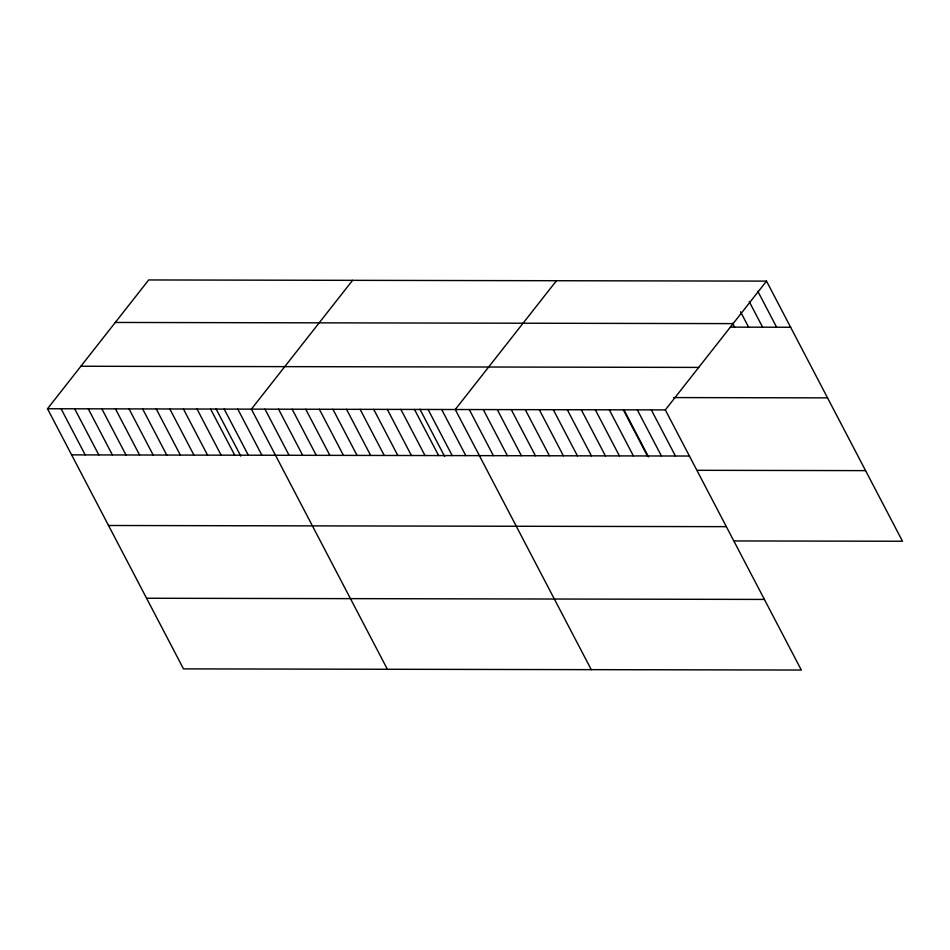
<?xml version="1.0" encoding="UTF-8"?>
<svg xmlns="http://www.w3.org/2000/svg" width="950" height="950" viewBox="0 0 950 950"><rect width="100%" height="100%" fill="white"/><g stroke="black" fill="none" stroke-linecap="round" stroke-linejoin="round"><path stroke-width="1.43" d="M47.5 408.749L665.321 409.913L801.313 670.047L183.493 668.883L47.5 408.749L148.687 279.953L766.508 281.117L902.5 541.251L734.457 540.942M352.569 280.345L251.382 409.129L387.374 669.263M556.451 280.725L455.264 409.509L591.256 669.643M665.321 409.913L766.508 281.117M115.294 322.454L733.115 323.617M730.408 327.133L790.614 327.251M80.893 366.249L698.713 367.412M673.491 397.575L827.545 397.872M71.618 454.872L689.439 456.036M697.538 470.309L865.581 470.63M108.538 525.492L726.358 526.656M146.573 598.251L764.394 599.426M757.863 291.341L776.613 327.216M749.217 301.566L762.613 327.192M740.572 311.79L748.612 327.168M732.592 323.297L734.599 327.144M651.32 409.889L675.426 456.012M637.307 409.854L661.426 455.988M623.818 409.604L648.541 456.891M623.307 409.83L647.425 455.952M609.306 409.806L633.413 455.929M595.306 409.782L619.412 455.905M581.293 409.747L605.411 455.881M567.293 409.723L591.411 455.846M553.292 409.699L577.398 455.822M539.279 409.676L563.398 455.798M525.279 409.652L549.397 455.774M511.278 409.616L535.396 455.739M497.277 409.593L521.384 455.715M483.265 409.569L507.383 455.691M469.264 409.545L493.383 455.668M441.667 409.486L465.785 455.608M428.082 409.462L452.188 455.584M419.936 409.213L444.671 456.511M414.485 409.438L438.603 455.561M400.888 409.414L425.006 455.537M387.303 409.391L411.409 455.513M373.706 409.355L397.824 455.489M360.121 409.331L384.228 455.454M346.524 409.308L370.642 455.43M332.928 409.284L357.046 455.406M319.343 409.26L343.449 455.383M305.746 409.236L329.864 455.359M292.161 409.213L316.267 455.335M278.564 409.177L302.682 455.299M264.979 409.153L289.085 455.276M237.785 409.106L261.903 455.228M224.2 409.082L248.306 455.204M216.054 408.832L240.789 456.131M210.603 409.058L234.721 455.181M197.018 409.022L221.124 455.157M183.421 408.999L207.539 455.121M169.824 408.975L193.942 455.098M156.239 408.951L180.346 455.074M142.643 408.928L166.761 455.05M129.058 408.904L153.164 455.026M115.461 408.868L139.579 455.003M101.864 408.844L125.982 454.967M88.279 408.821L112.385 454.943M74.682 408.797L98.8 454.919M61.097 408.773L85.203 454.896"/></g></svg>
